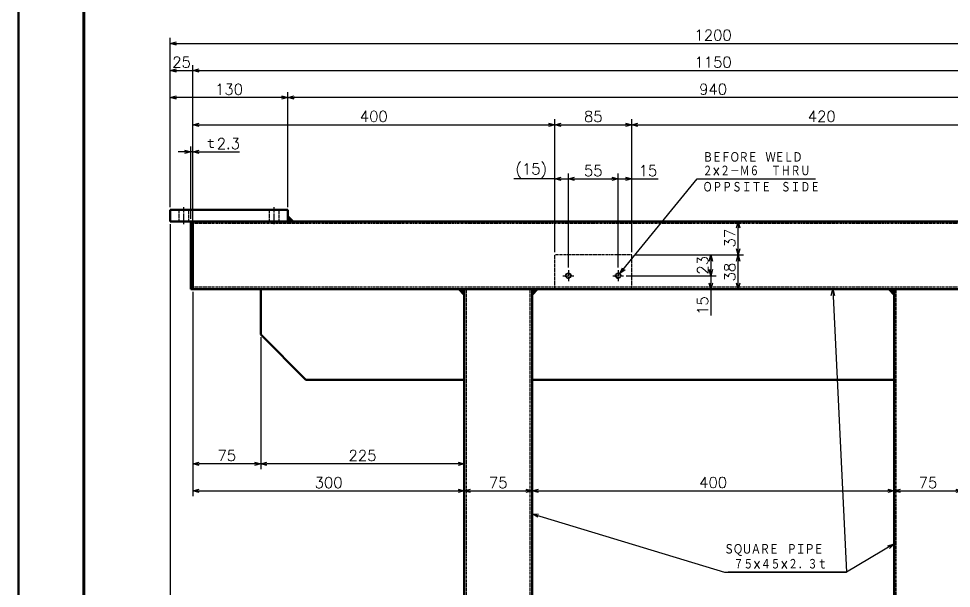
# Model space of a CAD drawing. Header units: millimetres. Extents: x -480 to 2043, y -555 to 1227.
# Drawn here: x -480 to 551, y 192 to 822 of the extents above; entities that cross this region are included whole.
import ezdxf

# ---------------------------------------------------------------- set-up
doc = ezdxf.new("R2010")
doc.units = ezdxf.units.MM
doc.header["$LTSCALE"] = 0.08399
for name, pattern in [('CENTER', [50.8, 31.75, -6.35, 6.35, -6.35]), ('DASHED', [19.05, 12.7, -6.35]), ('HIDDEN', [9.525, 6.35, -3.175])]:
    doc.linetypes.add(name, pattern=pattern)
doc.layers.add('SX_DraftLine', color=7, linetype='Continuous', plot=False)
doc.layers.add('作業', color=7, linetype='Continuous')
doc.styles.get("Standard").update_dxf_attribs({"font": 'txt', "bigfont": 'extfont2'})
doc.dimstyles.get("Standard").update_dxf_attribs({"dimtxt": 2.5, "dimasz": 2.5, "dimexe": 1.25, "dimexo": 0.625, "dimtad": 1, "dimzin": 0, "dimdsep": 46, "dimtxsty": 'Standard', "dimcen": 2.5, "dimadec": 0, "dimazin": 0, "dimtfac": 0.75, "dimtmove": 0, "dimatfit": 3, "dimfxl": 1, "dimarcsym": 0})

# ---------------------------------------------------------------- blocks, each defined once
blk = doc.blocks.new('_OPEN30')
at = {"color": 0, "linetype": 'ByBlock', "lineweight": -2}
for p, q in [((-1, 0.267949), (0, 0)), ((0, 0), (-1, -0.267949)), ((0, 0), (-1, 0))]:
    blk.add_line(p, q, dxfattribs=at)
blk = doc.blocks.new('*D162')
at = {"layer": 'Defpoints', "color": 0, "transparency": 16777216}
for p in [(-287.5, 523), (12.5, 523), (12.5, 300)]:
    blk.add_point(p, dxfattribs=at)
at = {"layer": '作業', "color": 0, "linetype": 'Continuous', "lineweight": 25, "transparency": 16777216}
for p, q in [((-287.5, 520), (-287.5, 294)), ((-280.6, 300), (5.6, 300))]:
    blk.add_line(p, q, dxfattribs=at)
at = {"layer": '作業', "color": 0, "lineweight": 25, "transparency": 16777216, "xscale": 6.899999999999998, "yscale": 6.899999999999998, "zscale": 6.899999999999998, "rotation": 180}
blk.add_blockref('_OPEN30', (-287.5, 300), dxfattribs=at)
at = {"layer": '作業', "color": 0, "lineweight": 25, "transparency": 16777216, "xscale": 6.899999999999998, "yscale": 6.899999999999998, "zscale": 6.899999999999998}
blk.add_blockref('_OPEN30', (12.5, 300), dxfattribs=at)
at = {"layer": '作業', "color": 0, "lineweight": 50, "transparency": 16777216, "insert": (-137.5, 309.126), "char_height": 12, "attachment_point": 5}
blk.add_mtext('300', dxfattribs=at)
blk = doc.blocks.new('*D163')
at = {"layer": 'Defpoints', "color": 0, "transparency": 16777216}
for p in [(12.5, 523), (87.5, 523), (87.5, 300)]:
    blk.add_point(p, dxfattribs=at)
at = {"layer": '作業', "color": 0, "linetype": 'Continuous', "lineweight": 25, "transparency": 16777216}
blk.add_line((19.4, 300), (80.6, 300), dxfattribs=at)
at = {"layer": '作業', "color": 0, "lineweight": 25, "transparency": 16777216, "xscale": 6.899999999999998, "yscale": 6.899999999999998, "zscale": 6.899999999999998, "rotation": 180}
blk.add_blockref('_OPEN30', (12.5, 300), dxfattribs=at)
at = {"layer": '作業', "color": 0, "lineweight": 25, "transparency": 16777216, "xscale": 6.899999999999998, "yscale": 6.899999999999998, "zscale": 6.899999999999998}
blk.add_blockref('_OPEN30', (87.5, 300), dxfattribs=at)
at = {"layer": '作業', "color": 0, "lineweight": 50, "transparency": 16777216, "insert": (50, 309.126), "char_height": 12, "attachment_point": 5}
blk.add_mtext('75', dxfattribs=at)
blk = doc.blocks.new('*D164')
at = {"layer": 'Defpoints', "color": 0, "transparency": 16777216}
for p in [(87.5, 523), (487.5, 523), (487.5, 300)]:
    blk.add_point(p, dxfattribs=at)
at = {"layer": '作業', "color": 0, "linetype": 'Continuous', "lineweight": 25, "transparency": 16777216}
blk.add_line((94.4, 300), (480.6, 300), dxfattribs=at)
at = {"layer": '作業', "color": 0, "lineweight": 25, "transparency": 16777216, "xscale": 6.899999999999998, "yscale": 6.899999999999998, "zscale": 6.899999999999998, "rotation": 180}
blk.add_blockref('_OPEN30', (87.5, 300), dxfattribs=at)
at = {"layer": '作業', "color": 0, "lineweight": 25, "transparency": 16777216, "xscale": 6.899999999999998, "yscale": 6.899999999999998, "zscale": 6.899999999999998}
blk.add_blockref('_OPEN30', (487.5, 300), dxfattribs=at)
at = {"layer": '作業', "color": 0, "lineweight": 50, "transparency": 16777216, "insert": (287.5, 309.258), "char_height": 12, "attachment_point": 5}
blk.add_mtext('400', dxfattribs=at)
blk = doc.blocks.new('*D165')
at = {"layer": 'Defpoints', "color": 0, "transparency": 16777216}
for p in [(487.5, 523), (562.5, 523), (562.5, 300)]:
    blk.add_point(p, dxfattribs=at)
at = {"layer": '作業', "color": 0, "linetype": 'Continuous', "lineweight": 25, "transparency": 16777216}
blk.add_line((494.4, 300), (555.6, 300), dxfattribs=at)
at = {"layer": '作業', "color": 0, "lineweight": 25, "transparency": 16777216, "xscale": 6.899999999999998, "yscale": 6.899999999999998, "zscale": 6.899999999999998, "rotation": 180}
blk.add_blockref('_OPEN30', (487.5, 300), dxfattribs=at)
at = {"layer": '作業', "color": 0, "lineweight": 25, "transparency": 16777216, "xscale": 6.899999999999998, "yscale": 6.899999999999998, "zscale": 6.899999999999998}
blk.add_blockref('_OPEN30', (562.5, 300), dxfattribs=at)
at = {"layer": '作業', "color": 0, "lineweight": 50, "transparency": 16777216, "insert": (525, 309.126), "char_height": 12, "attachment_point": 5}
blk.add_mtext('75', dxfattribs=at)
blk = doc.blocks.new('*D167')
at = {"layer": 'Defpoints', "color": 0, "transparency": 16777216}
for p in [(-287.5, 523), (-212.5, 473), (-287.5, 330)]:
    blk.add_point(p, dxfattribs=at)
at = {"layer": '作業', "color": 0, "linetype": 'Continuous', "lineweight": 25, "transparency": 16777216}
for p, q in [((-287.5, 520), (-287.5, 324)), ((-219.4, 330), (-280.6, 330))]:
    blk.add_line(p, q, dxfattribs=at)
at = {"layer": '作業', "color": 0, "lineweight": 25, "transparency": 16777216, "xscale": 6.899999999999998, "yscale": 6.899999999999998, "zscale": 6.899999999999998, "rotation": 180}
blk.add_blockref('_OPEN30', (-287.5, 330), dxfattribs=at)
at = {"layer": '作業', "color": 0, "lineweight": 25, "transparency": 16777216, "xscale": 6.899999999999998, "yscale": 6.899999999999998, "zscale": 6.899999999999998}
blk.add_blockref('_OPEN30', (-212.5, 330), dxfattribs=at)
at = {"layer": '作業', "color": 0, "lineweight": 50, "transparency": 16777216, "insert": (-250, 339.126), "char_height": 12, "attachment_point": 5}
blk.add_mtext('75', dxfattribs=at)
blk = doc.blocks.new('*D168')
at = {"layer": 'Defpoints', "color": 0, "transparency": 16777216}
for p in [(12.5, 523), (-212.5, 473), (-212.5, 330)]:
    blk.add_point(p, dxfattribs=at)
at = {"layer": '作業', "color": 0, "linetype": 'Continuous', "lineweight": 25, "transparency": 16777216}
for p, q in [((-212.5, 470), (-212.5, 324)), ((5.6, 330), (-205.6, 330))]:
    blk.add_line(p, q, dxfattribs=at)
at = {"layer": '作業', "color": 0, "lineweight": 25, "transparency": 16777216, "xscale": 6.899999999999998, "yscale": 6.899999999999998, "zscale": 6.899999999999998, "rotation": 180}
blk.add_blockref('_OPEN30', (-212.5, 330), dxfattribs=at)
at = {"layer": '作業', "color": 0, "lineweight": 25, "transparency": 16777216, "xscale": 6.899999999999998, "yscale": 6.899999999999998, "zscale": 6.899999999999998}
blk.add_blockref('_OPEN30', (12.5, 330), dxfattribs=at)
at = {"layer": '作業', "color": 0, "lineweight": 50, "transparency": 16777216, "insert": (-100, 339.126), "char_height": 12, "attachment_point": 5}
blk.add_mtext('225', dxfattribs=at)
blk = doc.blocks.new('*D171')
at = {"layer": 'Defpoints', "color": 0, "transparency": 16777216}
for p in [(315, 598), (757.5, 598), (197.5, 561)]:
    blk.add_point(p, dxfattribs=at)
at = {"layer": '作業', "color": 0, "linetype": 'Continuous', "lineweight": 25, "transparency": 16777216}
blk.add_line((315, 567.9), (315, 591.1), dxfattribs=at)
at = {"layer": '作業', "color": 0, "lineweight": 25, "transparency": 16777216, "xscale": 6.899999999999998, "yscale": 6.899999999999998, "zscale": 6.899999999999998}
for p, rotation in [((315, 598), 90), ((315, 561), 270)]:
    blk.add_blockref('_OPEN30', p, dxfattribs=dict(at, rotation=rotation))
at = {"layer": '作業', "color": 0, "lineweight": 50, "transparency": 16777216, "insert": (305.9, 579.5), "char_height": 12, "attachment_point": 5, "rotation": 90}
blk.add_mtext('37', dxfattribs=at)
blk = doc.blocks.new('*D172')
at = {"layer": 'Defpoints', "color": 0, "transparency": 16777216}
for p in [(197.5, 561), (315, 561), (487.5, 523)]:
    blk.add_point(p, dxfattribs=at)
at = {"layer": '作業', "color": 0, "linetype": 'Continuous', "lineweight": 25, "transparency": 16777216}
for p, q in [((200.5, 561), (321, 561)), ((315, 529.9), (315, 554.1))]:
    blk.add_line(p, q, dxfattribs=at)
at = {"layer": '作業', "color": 0, "lineweight": 25, "transparency": 16777216, "xscale": 6.899999999999998, "yscale": 6.899999999999998, "zscale": 6.899999999999998}
for p, rotation in [((315, 561), 90), ((315, 523), 270)]:
    blk.add_blockref('_OPEN30', p, dxfattribs=dict(at, rotation=rotation))
at = {"layer": '作業', "color": 0, "lineweight": 50, "transparency": 16777216, "insert": (305.9, 542), "char_height": 12, "attachment_point": 5, "rotation": 90}
blk.add_mtext('38', dxfattribs=at)
blk = doc.blocks.new('*D174')
at = {"layer": 'Defpoints', "color": 0, "transparency": 16777216}
for p in [(188.5, 538), (87.5, 523), (285, 523)]:
    blk.add_point(p, dxfattribs=at)
at = {"layer": '作業', "color": 0, "linetype": 'Continuous', "lineweight": 25, "transparency": 16777216}
for p, q in [((285, 538), (285, 529.9)), ((285, 523), (285, 493.876))]:
    blk.add_line(p, q, dxfattribs=at)
at = {"layer": '作業', "color": 0, "lineweight": 25, "transparency": 16777216, "xscale": 6.899999999999998, "yscale": 6.899999999999998, "zscale": 6.899999999999998, "rotation": 270}
blk.add_blockref('_OPEN30', (285, 523), dxfattribs=at)
at = {"layer": '作業', "color": 0, "lineweight": 50, "transparency": 16777216, "insert": (275.874, 504.988), "char_height": 12, "attachment_point": 5, "rotation": 90}
blk.add_mtext('15', dxfattribs=at)
blk = doc.blocks.new('_NONE')
blk = doc.blocks.new('*D175')
at = {"layer": 'Defpoints', "color": 0, "transparency": 16777216}
for p in [(197.5, 561), (188.5, 538), (285, 538)]:
    blk.add_point(p, dxfattribs=at)
at = {"layer": '作業', "color": 0, "linetype": 'Continuous', "lineweight": 25, "transparency": 16777216}
for p, q in [((200.5, 561), (291, 561)), ((285, 554.1), (285, 544.9)), ((191.5, 538), (291, 538))]:
    blk.add_line(p, q, dxfattribs=at)
at = {"layer": '作業', "color": 0, "lineweight": 25, "transparency": 16777216, "xscale": 6.899999999999998, "yscale": 6.899999999999998, "zscale": 6.899999999999998}
for p, rotation in [((285, 561), 90), ((285, 538), 270)]:
    blk.add_blockref('_OPEN30', p, dxfattribs=dict(at, rotation=rotation))
at = {"layer": '作業', "color": 0, "lineweight": 50, "transparency": 16777216, "insert": (275.9, 549.5), "char_height": 12, "attachment_point": 5, "rotation": 90}
blk.add_mtext('23', dxfattribs=at)
blk = doc.blocks.new('*D187')
at = {"layer": 'Defpoints', "color": 0, "transparency": 16777216}
for p in [(197.5, 645), (197.5, 561), (182.5, 544)]:
    blk.add_point(p, dxfattribs=at)
at = {"layer": '作業', "color": 0, "linetype": 'Continuous', "lineweight": 25, "transparency": 16777216}
for p, q in [((197.5, 564), (197.5, 651)), ((182.5, 645), (190.6, 645)), ((197.5, 645), (226.624, 645))]:
    blk.add_line(p, q, dxfattribs=at)
at = {"layer": '作業', "color": 0, "lineweight": 25, "transparency": 16777216, "xscale": 6.899999999999998, "yscale": 6.899999999999998, "zscale": 6.899999999999998}
blk.add_blockref('_OPEN30', (197.5, 645), dxfattribs=at)
at = {"layer": '作業', "color": 0, "lineweight": 50, "transparency": 16777216, "insert": (215.512, 654.126), "char_height": 12, "attachment_point": 5}
blk.add_mtext('15', dxfattribs=at)
blk = doc.blocks.new('*D188')
at = {"layer": 'Defpoints', "color": 0, "transparency": 16777216}
for p in [(197.5, 705), (112.5, 561), (197.5, 561)]:
    blk.add_point(p, dxfattribs=at)
at = {"layer": '作業', "color": 0, "linetype": 'Continuous', "lineweight": 25, "transparency": 16777216}
for p, q in [((119.4, 705), (190.6, 705)), ((197.5, 564), (197.5, 711))]:
    blk.add_line(p, q, dxfattribs=at)
at = {"layer": '作業', "color": 0, "lineweight": 25, "transparency": 16777216, "xscale": 6.899999999999998, "yscale": 6.899999999999998, "zscale": 6.899999999999998, "rotation": 180}
blk.add_blockref('_OPEN30', (112.5, 705), dxfattribs=at)
at = {"layer": '作業', "color": 0, "lineweight": 25, "transparency": 16777216, "xscale": 6.899999999999998, "yscale": 6.899999999999998, "zscale": 6.899999999999998}
blk.add_blockref('_OPEN30', (197.5, 705), dxfattribs=at)
at = {"layer": '作業', "color": 0, "lineweight": 50, "transparency": 16777216, "insert": (155, 714.126), "char_height": 12, "attachment_point": 5}
blk.add_mtext('85', dxfattribs=at)
blk = doc.blocks.new('*D189')
at = {"layer": 'Defpoints', "color": 0, "transparency": 16777216}
for p in [(617.5, 705), (197.5, 561), (617.5, 561)]:
    blk.add_point(p, dxfattribs=at)
at = {"layer": '作業', "color": 0, "linetype": 'Continuous', "lineweight": 25, "transparency": 16777216}
for p, q in [((204.4, 705), (610.6, 705)), ((617.5, 564), (617.5, 711))]:
    blk.add_line(p, q, dxfattribs=at)
at = {"layer": '作業', "color": 0, "lineweight": 25, "transparency": 16777216, "xscale": 6.899999999999998, "yscale": 6.899999999999998, "zscale": 6.899999999999998, "rotation": 180}
blk.add_blockref('_OPEN30', (197.5, 705), dxfattribs=at)
at = {"layer": '作業', "color": 0, "lineweight": 25, "transparency": 16777216, "xscale": 6.899999999999998, "yscale": 6.899999999999998, "zscale": 6.899999999999998}
blk.add_blockref('_OPEN30', (617.5, 705), dxfattribs=at)
at = {"layer": '作業', "color": 0, "lineweight": 50, "transparency": 16777216, "insert": (407.5, 714.258), "char_height": 12, "attachment_point": 5}
blk.add_mtext('420', dxfattribs=at)
blk = doc.blocks.new('*D190')
at = {"layer": 'Defpoints', "color": 0, "transparency": 16777216}
for p in [(182.5, 645), (127.5, 544), (182.5, 544)]:
    blk.add_point(p, dxfattribs=at)
at = {"layer": '作業', "color": 0, "linetype": 'Continuous', "lineweight": 25, "transparency": 16777216}
for p, q in [((182.5, 547), (182.5, 651)), ((134.4, 645), (175.6, 645))]:
    blk.add_line(p, q, dxfattribs=at)
at = {"layer": '作業', "color": 0, "lineweight": 25, "transparency": 16777216, "xscale": 6.899999999999998, "yscale": 6.899999999999998, "zscale": 6.899999999999998, "rotation": 180}
blk.add_blockref('_OPEN30', (127.5, 645), dxfattribs=at)
at = {"layer": '作業', "color": 0, "lineweight": 25, "transparency": 16777216, "xscale": 6.899999999999998, "yscale": 6.899999999999998, "zscale": 6.899999999999998}
blk.add_blockref('_OPEN30', (182.5, 645), dxfattribs=at)
at = {"layer": '作業', "color": 0, "lineweight": 50, "transparency": 16777216, "insert": (155, 654.126), "char_height": 12, "attachment_point": 5}
blk.add_mtext('55', dxfattribs=at)
blk = doc.blocks.new('*D191')
at = {"layer": 'Defpoints', "color": 0, "transparency": 16777216}
for p in [(127.5, 645), (112.5, 561), (127.5, 544)]:
    blk.add_point(p, dxfattribs=at)
at = {"layer": '作業', "color": 0, "linetype": 'Continuous', "lineweight": 25, "transparency": 16777216}
for p, q in [((112.5, 564), (112.5, 651)), ((127.5, 547), (127.5, 651)), ((112.5, 645), (67.332, 645)), ((119.4, 645), (127.5, 645))]:
    blk.add_line(p, q, dxfattribs=at)
at = {"layer": '作業', "color": 0, "lineweight": 25, "transparency": 16777216, "xscale": 6.899999999999998, "yscale": 6.899999999999998, "zscale": 6.899999999999998, "rotation": 180}
blk.add_blockref('_OPEN30', (112.5, 645), dxfattribs=at)
at = {"layer": '作業', "color": 0, "lineweight": 50, "transparency": 16777216, "insert": (86.466, 654.126), "char_height": 12, "attachment_point": 5}
blk.add_mtext('(15)', dxfattribs=at)
blk = doc.blocks.new('*D192')
at = {"layer": 'Defpoints', "color": 0, "transparency": 16777216}
for p in [(112.5, 705), (-287.5, 593.4), (112.5, 561)]:
    blk.add_point(p, dxfattribs=at)
at = {"layer": '作業', "color": 0, "linetype": 'Continuous', "lineweight": 25, "transparency": 16777216}
for p, q in [((-287.5, 596.4), (-287.5, 711)), ((-280.6, 705), (105.6, 705)), ((112.5, 564), (112.5, 711))]:
    blk.add_line(p, q, dxfattribs=at)
at = {"layer": '作業', "color": 0, "lineweight": 25, "transparency": 16777216, "xscale": 6.899999999999998, "yscale": 6.899999999999998, "zscale": 6.899999999999998, "rotation": 180}
blk.add_blockref('_OPEN30', (-287.5, 705), dxfattribs=at)
at = {"layer": '作業', "color": 0, "lineweight": 25, "transparency": 16777216, "xscale": 6.899999999999998, "yscale": 6.899999999999998, "zscale": 6.899999999999998}
blk.add_blockref('_OPEN30', (112.5, 705), dxfattribs=at)
at = {"layer": '作業', "color": 0, "lineweight": 50, "transparency": 16777216, "insert": (-87.5, 714.258), "char_height": 12, "attachment_point": 5}
blk.add_mtext('400', dxfattribs=at)
blk = doc.blocks.new('*D199')
at = {"layer": 'Defpoints', "color": 0, "transparency": 16777216}
for p in [(-289.8, 675), (-289.8, 598), (-287.5, 598)]:
    blk.add_point(p, dxfattribs=at)
at = {"layer": '作業', "color": 0, "linetype": 'Continuous', "lineweight": 25, "transparency": 16777216}
for p, q in [((-289.8, 601), (-289.8, 681)), ((-287.5, 601), (-287.5, 681)), ((-296.7, 675), (-303.6, 675)), ((-287.5, 675), (-289.8, 675)), ((-287.5, 675), (-235.924, 675)), ((-280.6, 675), (-273.7, 675))]:
    blk.add_line(p, q, dxfattribs=at)
at = {"layer": '作業', "color": 0, "lineweight": 25, "transparency": 16777216, "xscale": 6.899999999999998, "yscale": 6.899999999999998, "zscale": 6.899999999999998}
blk.add_blockref('_OPEN30', (-289.8, 675), dxfattribs=at)
at = {"layer": '作業', "color": 0, "lineweight": 25, "transparency": 16777216, "xscale": 6.899999999999998, "yscale": 6.899999999999998, "zscale": 6.899999999999998, "rotation": 180}
blk.add_blockref('_OPEN30', (-287.5, 675), dxfattribs=at)
at = {"layer": '作業', "color": 0, "lineweight": 50, "transparency": 16777216, "insert": (-254.812, 684.126), "char_height": 12, "attachment_point": 5}
blk.add_mtext('ｔ2.3', dxfattribs=at)
blk = doc.blocks.new('*D200')
at = {"layer": 'Defpoints', "color": 0, "transparency": 16777216}
for p in [(887.5, 795), (-312.5, 611), (887.5, 611)]:
    blk.add_point(p, dxfattribs=at)
at = {"layer": '作業', "color": 0, "linetype": 'Continuous', "lineweight": 25, "transparency": 16777216}
for p, q in [((-312.5, 614), (-312.5, 801)), ((-305.6, 795), (880.6, 795)), ((887.5, 614), (887.5, 801))]:
    blk.add_line(p, q, dxfattribs=at)
at = {"layer": '作業', "color": 0, "lineweight": 25, "transparency": 16777216, "xscale": 6.899999999999998, "yscale": 6.899999999999998, "zscale": 6.899999999999998, "rotation": 180}
blk.add_blockref('_OPEN30', (-312.5, 795), dxfattribs=at)
at = {"layer": '作業', "color": 0, "lineweight": 25, "transparency": 16777216, "xscale": 6.899999999999998, "yscale": 6.899999999999998, "zscale": 6.899999999999998}
blk.add_blockref('_OPEN30', (887.5, 795), dxfattribs=at)
at = {"layer": '作業', "color": 0, "lineweight": 50, "transparency": 16777216, "insert": (287.5, 804.126), "char_height": 12, "attachment_point": 5}
blk.add_mtext('1200', dxfattribs=at)
blk = doc.blocks.new('*D203')
at = {"layer": 'Defpoints', "color": 0, "transparency": 16777216}
for p in [(-312.5, 735), (-312.5, 611), (-182.5, 611)]:
    blk.add_point(p, dxfattribs=at)
at = {"layer": '作業', "color": 0, "linetype": 'Continuous', "lineweight": 25, "transparency": 16777216}
for p, q in [((-312.5, 614), (-312.5, 741)), ((-189.4, 735), (-305.6, 735))]:
    blk.add_line(p, q, dxfattribs=at)
at = {"layer": '作業', "color": 0, "lineweight": 25, "transparency": 16777216, "xscale": 6.899999999999998, "yscale": 6.899999999999998, "zscale": 6.899999999999998, "rotation": 180}
blk.add_blockref('_OPEN30', (-312.5, 735), dxfattribs=at)
at = {"layer": '作業', "color": 0, "lineweight": 25, "transparency": 16777216, "xscale": 6.899999999999998, "yscale": 6.899999999999998, "zscale": 6.899999999999998}
blk.add_blockref('_OPEN30', (-182.5, 735), dxfattribs=at)
at = {"layer": '作業', "color": 0, "lineweight": 50, "transparency": 16777216, "insert": (-247.5, 744.126), "char_height": 12, "attachment_point": 5}
blk.add_mtext('130', dxfattribs=at)
blk = doc.blocks.new('*D204')
at = {"layer": 'Defpoints', "color": 0, "transparency": 16777216}
for p in [(-287.5, 765), (-312.5, 611), (-287.5, 598)]:
    blk.add_point(p, dxfattribs=at)
at = {"layer": '作業', "color": 0, "linetype": 'Continuous', "lineweight": 25, "transparency": 16777216}
for p, q in [((-305.6, 765), (-287.5, 765)), ((-287.5, 601), (-287.5, 771))]:
    blk.add_line(p, q, dxfattribs=at)
at = {"layer": '作業', "color": 0, "lineweight": 25, "transparency": 16777216, "xscale": 6.899999999999998, "yscale": 6.899999999999998, "zscale": 6.899999999999998, "rotation": 180}
blk.add_blockref('_OPEN30', (-312.5, 765), dxfattribs=at)
at = {"layer": '作業', "color": 0, "lineweight": 50, "transparency": 16777216, "insert": (-300, 774.126), "char_height": 12, "attachment_point": 5}
blk.add_mtext('25', dxfattribs=at)
blk = doc.blocks.new('*D205')
at = {"layer": 'Defpoints', "color": 0, "transparency": 16777216}
for p in [(-182.5, 735), (-182.5, 611), (757.5, 611)]:
    blk.add_point(p, dxfattribs=at)
at = {"layer": '作業', "color": 0, "linetype": 'Continuous', "lineweight": 25, "transparency": 16777216}
for p, q in [((-182.5, 614), (-182.5, 741)), ((750.6, 735), (-175.6, 735))]:
    blk.add_line(p, q, dxfattribs=at)
at = {"layer": '作業', "color": 0, "lineweight": 25, "transparency": 16777216, "xscale": 6.899999999999998, "yscale": 6.899999999999998, "zscale": 6.899999999999998, "rotation": 180}
blk.add_blockref('_OPEN30', (-182.5, 735), dxfattribs=at)
at = {"layer": '作業', "color": 0, "lineweight": 25, "transparency": 16777216, "xscale": 6.899999999999998, "yscale": 6.899999999999998, "zscale": 6.899999999999998}
blk.add_blockref('_OPEN30', (757.5, 735), dxfattribs=at)
at = {"layer": '作業', "color": 0, "lineweight": 50, "transparency": 16777216, "insert": (287.5, 744.258), "char_height": 12, "attachment_point": 5}
blk.add_mtext('940', dxfattribs=at)
blk = doc.blocks.new('*D206')
at = {"layer": 'Defpoints', "color": 0, "transparency": 16777216}
for p in [(862.5, 765), (-287.5, 598), (862.5, 598)]:
    blk.add_point(p, dxfattribs=at)
at = {"layer": '作業', "color": 0, "linetype": 'Continuous', "lineweight": 25, "transparency": 16777216}
for p, q in [((-280.6, 765), (855.6, 765)), ((862.5, 601), (862.5, 771))]:
    blk.add_line(p, q, dxfattribs=at)
at = {"layer": '作業', "color": 0, "lineweight": 25, "transparency": 16777216, "xscale": 6.899999999999998, "yscale": 6.899999999999998, "zscale": 6.899999999999998, "rotation": 180}
blk.add_blockref('_OPEN30', (-287.5, 765), dxfattribs=at)
at = {"layer": '作業', "color": 0, "lineweight": 25, "transparency": 16777216, "xscale": 6.899999999999998, "yscale": 6.899999999999998, "zscale": 6.899999999999998}
blk.add_blockref('_OPEN30', (862.5, 765), dxfattribs=at)
at = {"layer": '作業', "color": 0, "lineweight": 50, "transparency": 16777216, "insert": (287.5, 774.126), "char_height": 12, "attachment_point": 5}
blk.add_mtext('1150', dxfattribs=at)
blk = doc.blocks.new('*D207')
at = {"layer": 'Defpoints', "color": 0, "transparency": 16777216}
for p in [(-312.5, 598), (0, 0), (-312.5, -90)]:
    blk.add_point(p, dxfattribs=at)
at = {"layer": '作業', "color": 0, "linetype": 'Continuous', "lineweight": 25, "transparency": 16777216}
for p, q in [((-312.5, 595), (-312.5, -96)), ((0, -3), (0, -96)), ((-6.9, -90), (-305.6, -90))]:
    blk.add_line(p, q, dxfattribs=at)
at = {"layer": '作業', "color": 0, "lineweight": 25, "transparency": 16777216, "xscale": 6.899999999999998, "yscale": 6.899999999999998, "zscale": 6.899999999999998, "rotation": 180}
blk.add_blockref('_OPEN30', (-312.5, -90), dxfattribs=at)
at = {"layer": '作業', "color": 0, "lineweight": 25, "transparency": 16777216, "xscale": 6.899999999999998, "yscale": 6.899999999999998, "zscale": 6.899999999999998}
blk.add_blockref('_OPEN30', (0, -90), dxfattribs=at)
at = {"layer": '作業', "color": 0, "lineweight": 50, "transparency": 16777216, "insert": (-156.25, -80.874), "char_height": 12, "attachment_point": 5}
blk.add_mtext('312.5', dxfattribs=at)
blk = doc.blocks.new('DIM_0001')
at = {"layer": '作業', "color": 7, "linetype": 'Continuous', "lineweight": 25}
for points in [[(330.6, 306), (332.2, 313), (334.3, 306.2)], [(332.2, 313), (347.5, 0)], [(6.1, 60.8), (0, 64.6), (7.1, 64.4)], [(0, 64.6), (212.5, 0), (347.5, 0)], [(400, 31.4), (347.5, 0), (216.7, 0)], [(393.1, 29.4), (400, 31.4), (395, 26.2)]]:
    blk.add_lwpolyline(points, dxfattribs=at)
at = {"layer": '作業', "color": 7, "linetype": 'Continuous', "lineweight": 50, "width": 0.75}
blk.add_text('７５×４５×２．３ｔ\u3000', height=12, dxfattribs=at).set_placement((222.7, 3))
blk = doc.blocks.new('DIM_0003')
at = {"layer": '作業', "color": 7, "linetype": 'Continuous', "lineweight": 25}
for points in [[(0, 0), (85.6, 104.7), (216.4, 104.7)], [(5.8, 4.2), (0, 0), (2.9, 6.5)]]:
    blk.add_lwpolyline(points, dxfattribs=at)
at = {"layer": '作業', "color": 7, "linetype": 'Continuous', "lineweight": 50, "width": 0.75}
for s, p in [('２×２－Ｍ６', (91.6, 107.7)), ('\u3000ＴＨＲＵ', (156.4, 107.7)), ('ＯＰＰＳＩＴＥ\u3000ＳＩＤＥ', (91.6, 89.7))]:
    blk.add_text(s, height=12, dxfattribs=at).set_placement(p)
blk = doc.blocks.new('ASM_0003')
at = {"layer": '作業', "color": 7, "linetype": 'Continuous', "lineweight": 50}
for p, q in [((0, 6), (6, 6)), ((6, 0), (0, 6)), ((0, 6), (0, 6)), ((6, 0), (0, 6)), ((0.6, 6), (0.3, 5.7)), ((1.1, 6), (0.5, 5.5)), ((1.6, 6), (0.8, 5.2)), ((2.2, 6), (1.1, 4.9)), ((2.7, 6), (1.3, 4.7)), ((3.2, 6), (1.6, 4.4)), ((3.7, 6), (1.9, 4.1)), ((4.3, 6), (2.1, 3.9)), ((4.8, 6), (2.4, 3.6)), ((5.3, 6), (2.7, 3.3)), ((5.9, 6), (2.9, 3.1)), ((6, 5.6), (3.2, 2.8)), ((6, 5.1), (3.5, 2.5)), ((6, 4.5), (3.7, 2.3)), ((6, 4), (4, 2)), ((6, 3.5), (4.3, 1.7)), ((6, 3), (4.5, 1.5)), ((6, 2.4), (4.8, 1.2)), ((6, 1.9), (5.1, 0.9)), ((6, 1.4), (5.3, 0.7)), ((6, 0.8), (5.6, 0.4)), ((6, 0.3), (5.8, 0.2)), ((6, 6), (6, 0))]:
    blk.add_line(p, q, dxfattribs=at)
blk = doc.blocks.new('JZB_0007')
at = {"layer": '作業', "color": 7, "linetype": 'Continuous', "lineweight": 50}
blk.add_blockref('ASM_0003', (0, 0), dxfattribs=at)
blk = doc.blocks.new('ASM_0006')
at = {"layer": '作業', "color": 7, "linetype": 'Continuous', "lineweight": 50}
for p, q in [((0, 0), (0, 6)), ((0, 6), (6, 0)), ((0, 6), (6, 0)), ((0, 5.7), (0.2, 5.8)), ((0, 5.2), (0.4, 5.6)), ((0, 4.6), (0.7, 5.3)), ((0, 4.1), (0.9, 5.1)), ((0, 3.6), (1.2, 4.8)), ((0, 3), (1.5, 4.5)), ((0, 2.5), (1.7, 4.3)), ((0, 2), (2, 4)), ((0, 1.5), (2.3, 3.7)), ((0, 0.9), (2.5, 3.5)), ((0, 0.4), (2.8, 3.2)), ((6, 0), (0, 0)), ((0.1, 0), (3.1, 2.9)), ((0.7, 0), (3.3, 2.7)), ((1.2, 0), (3.6, 2.4)), ((1.7, 0), (3.9, 2.1)), ((2.3, 0), (4.1, 1.9)), ((2.8, 0), (4.4, 1.6)), ((3.3, 0), (4.7, 1.3)), ((3.8, 0), (4.9, 1.1)), ((4.4, 0), (5.2, 0.8)), ((4.9, 0), (5.5, 0.5)), ((5.4, 0), (5.7, 0.3)), ((6, 0), (6, 0))]:
    blk.add_line(p, q, dxfattribs=at)
blk = doc.blocks.new('JZB_0010')
at = {"layer": '作業', "color": 7, "linetype": 'Continuous', "lineweight": 50}
blk.add_blockref('ASM_0006', (0, 0), dxfattribs=at)
blk = doc.blocks.new('ASM_0007')
at = {"layer": '作業', "color": 7, "linetype": 'Continuous', "lineweight": 50}
for p, q in [((0, 6), (6, 6)), ((6, 0), (0, 6)), ((0, 6), (0, 6)), ((6, 0), (0, 6)), ((0.6, 6), (0.3, 5.7)), ((1.1, 6), (0.5, 5.5)), ((1.6, 6), (0.8, 5.2)), ((2.2, 6), (1.1, 4.9)), ((2.7, 6), (1.3, 4.7)), ((3.2, 6), (1.6, 4.4)), ((3.7, 6), (1.9, 4.1)), ((4.3, 6), (2.1, 3.9)), ((4.8, 6), (2.4, 3.6)), ((5.3, 6), (2.7, 3.3)), ((5.9, 6), (2.9, 3.1)), ((6, 5.6), (3.2, 2.8)), ((6, 5.1), (3.5, 2.5)), ((6, 4.5), (3.7, 2.3)), ((6, 4), (4, 2)), ((6, 3.5), (4.3, 1.7)), ((6, 3), (4.5, 1.5)), ((6, 2.4), (4.8, 1.2)), ((6, 1.9), (5.1, 0.9)), ((6, 1.4), (5.3, 0.7)), ((6, 0.8), (5.6, 0.4)), ((6, 0.3), (5.8, 0.2)), ((6, 6), (6, 0))]:
    blk.add_line(p, q, dxfattribs=at)
blk = doc.blocks.new('JZB_0011')
at = {"layer": '作業', "color": 7, "linetype": 'Continuous', "lineweight": 50}
blk.add_blockref('ASM_0007', (0, 0), dxfattribs=at)
blk = doc.blocks.new('ASM_0008')
at = {"layer": '作業', "color": 7, "linetype": 'Continuous', "lineweight": 50}
for p, q in [((0, 6), (6, 6)), ((0, 0), (0, 6)), ((6, 6), (0, 0)), ((6, 6), (0, 0)), ((0, 5.9), (2.9, 2.9)), ((0, 5.3), (2.7, 2.7)), ((0, 4.8), (2.4, 2.4)), ((0, 4.3), (2.1, 2.1)), ((0, 3.7), (1.9, 1.9)), ((0, 3.2), (1.6, 1.6)), ((0, 2.7), (1.3, 1.3)), ((0, 2.2), (1.1, 1.1)), ((0, 1.6), (0.8, 0.8)), ((0, 1.1), (0.5, 0.5)), ((0, 0.6), (0.3, 0.3)), ((0, 0), (0, 0)), ((0.4, 6), (3.2, 3.2)), ((0.9, 6), (3.5, 3.5)), ((1.5, 6), (3.7, 3.7)), ((2, 6), (4, 4)), ((2.5, 6), (4.3, 4.3)), ((3, 6), (4.5, 4.5)), ((3.6, 6), (4.8, 4.8)), ((4.1, 6), (5.1, 5.1)), ((4.6, 6), (5.3, 5.3)), ((5.2, 6), (5.6, 5.6)), ((5.7, 6), (5.8, 5.8))]:
    blk.add_line(p, q, dxfattribs=at)
blk = doc.blocks.new('JZB_0012')
at = {"layer": '作業', "color": 7, "linetype": 'Continuous', "lineweight": 50}
blk.add_blockref('ASM_0008', (0, 0), dxfattribs=at)
blk = doc.blocks.new('JZB_0023')
at = {"layer": '作業', "color": 8, "linetype": 'CENTER', "lineweight": 25}
for p, q in [((6, 12), (6, 0)), ((0, 6), (12, 6))]:
    blk.add_line(p, q, dxfattribs=at)
at = {"layer": '作業', "color": 91, "linetype": 'DASHED', "lineweight": 25}
for radius in [3, 2.5]:
    blk.add_circle((6, 6), radius, dxfattribs=at)
blk = doc.blocks.new('JZB_0024')
at = {"layer": '作業', "color": 8, "linetype": 'CENTER', "lineweight": 25}
for p, q in [((6, 12), (6, 0)), ((0, 6), (12, 6))]:
    blk.add_line(p, q, dxfattribs=at)
at = {"layer": '作業', "color": 91, "linetype": 'DASHED', "lineweight": 25}
for radius in [3, 2.5]:
    blk.add_circle((6, 6), radius, dxfattribs=at)
blk = doc.blocks.new('JZB_0029')
at = {"layer": '作業', "color": 91, "linetype": 'DASHED', "lineweight": 25}
for p, q in [((0, 16), (0, 3)), ((11, 3), (11, 16))]:
    blk.add_line(p, q, dxfattribs=at)
at = {"layer": '作業', "color": 8, "linetype": 'CENTER', "lineweight": 25}
blk.add_line((5.5, 0), (5.5, 19), dxfattribs=at)
blk = doc.blocks.new('JZB_0030')
at = {"layer": '作業', "color": 91, "linetype": 'DASHED', "lineweight": 25}
for p, q in [((0, 16), (0, 3)), ((11, 3), (11, 16))]:
    blk.add_line(p, q, dxfattribs=at)
at = {"layer": '作業', "color": 8, "linetype": 'CENTER', "lineweight": 25}
blk.add_line((5.5, 0), (5.5, 19), dxfattribs=at)
blk = doc.blocks.new('JZB_0033')
at = {"layer": '作業', "color": 91, "linetype": 'DASHED', "lineweight": 25}
for p, q in [((1150, 72.7), (0, 72.7)), ((485, 38), (400, 38)), ((400, 0), (400, 38)), ((485, 0), (485, 38)), ((1150, 2.3), (0, 2.3))]:
    blk.add_line(p, q, dxfattribs=at)
at = {"layer": '作業', "color": 91, "linetype": 'Continuous', "lineweight": 50}
for p, q in [((1045, 75), (105, 75)), ((0, 70.4), (0, 4.6)), ((300, 0), (0, 0)), ((775, 0), (375, 0))]:
    blk.add_line(p, q, dxfattribs=at)
blk = doc.blocks.new('JZB_0034')
at = {"layer": '作業', "color": 91, "linetype": 'Continuous', "lineweight": 50}
for p, q in [((75, 510), (0, 510)), ((0, 45), (0, 510)), ((75, 0), (75, 510))]:
    blk.add_line(p, q, dxfattribs=at)
at = {"layer": '作業', "color": 91, "linetype": 'DASHED', "lineweight": 25}
for p, q in [((2.3, 0), (2.3, 510)), ((72.7, 0), (72.7, 510))]:
    blk.add_line(p, q, dxfattribs=at)
blk = doc.blocks.new('JZB_0035')
at = {"layer": '作業', "color": 91, "linetype": 'Continuous', "lineweight": 50}
for p, q in [((75, 510), (0, 510)), ((0, 0), (0, 510)), ((75, 45), (75, 510))]:
    blk.add_line(p, q, dxfattribs=at)
at = {"layer": '作業', "color": 91, "linetype": 'DASHED', "lineweight": 25}
for p, q in [((2.3, 0), (2.3, 510)), ((72.7, 0), (72.7, 510))]:
    blk.add_line(p, q, dxfattribs=at)

msp = doc.modelspace()

# ---------------------------------------------------------------- linework, layer by layer
at = {"layer": 'SX_DraftLine', "color": 8, "linetype": 'HIDDEN', "lineweight": 50}
msp.add_line((-480, 1227), (-480, -555), dxfattribs=at)
at = {"layer": '作業', "color": 7, "linetype": 'Continuous', "lineweight": 100}
msp.add_line((-408, 1185), (-408, -507), dxfattribs=at)
at = {"layer": '作業', "color": 91, "linetype": 'Continuous', "lineweight": 50}
for p, q in [((-312.5, 611), (-312.5, 598)), ((-312.5, 611), (-182.5, 611)), ((-182.5, 598), (-182.5, 611)), ((-312.5, 598), (-182.5, 598)), ((-289.8, 523), (-289.8, 598)), ((-287.5, 523), (-287.5, 598)), ((-287.5, 596), (-289.8, 596)), ((-289.8, 525), (-287.5, 525)), ((-287.5, 523), (-289.8, 523)), ((-212.5, 473), (-212.5, 523)), ((-212.5, 473), (-162.5, 423)), ((-162.5, 423), (12.5, 423)), ((87.5, 423), (487.5, 423))]:
    msp.add_line(p, q, dxfattribs=at)

# ---------------------------------------------------------------- block references
at = {"layer": '作業', "color": 7, "linetype": 'Continuous', "lineweight": 25}
for name, p in [('DIM_0003', (184.3991, 540.3223)), ('DIM_0001', (87.5, 210))]:
    msp.add_blockref(name, p, dxfattribs=at)
at = {"layer": '作業'}
for name, p in [('JZB_0030', (-303, 595)), ('JZB_0029', (-203, 595)), ('JZB_0033', (-287.5, 523)), ('JZB_0010', (-182.5, 598)), ('JZB_0023', (121.5, 532)), ('JZB_0024', (176.5, 532)), ('JZB_0011', (6.5, 517)), ('JZB_0035', (12.5, 13)), ('JZB_0012', (87.5, 517)), ('JZB_0007', (481.5, 517)), ('JZB_0034', (487.5, 13))]:
    msp.add_blockref(name, p, dxfattribs=at)

# ---------------------------------------------------------------- texts
at = {"layer": '作業', "color": 7, "lineweight": 50, "char_height": 12, "width": 145.752077, "attachment_point": 7, "line_spacing_factor": 0.6}
for s, insert in [('\\A1;\\W0.866025;\\T0.866025;ＢＥＦＯＲＥ\u3000ＷＥＬＤ', (276, 663)), ('\\A1;\\W0.866025;\\T0.866025;ＳＱＵＡＲＥ\u3000ＰＩＰＥ', (299.4, 228))]:
    msp.add_mtext(s, dxfattribs=dict(at, insert=insert))

# ---------------------------------------------------------------- dimensions: what is measured, and where the dimension line sits
at = {"layer": '作業', "color": 7, "linetype": 'Continuous', "lineweight": 50}
for base, p1, p2, override, picture, middle in [((887.5, 795), (-312.5, 611), (887.5, 611), {"dimtxt": 12, "dimasz": 6.9, "dimexe": 6, "dimexo": 3, "dimgap": 3, "dimdec": 3, "dimzin": 8, "dimblk": 'OPEN30', "dimclrd": 0, "dimclre": 0, "dimclrt": 0, "dimtp": 0, "dimtm": 0, "dimlwd": 25, "dimlwe": 25}, '*D200', (287.5, 795)), ((-287.5, 765), (-312.5, 611), (-287.5, 598), {"dimtxt": 12, "dimasz": 6.9, "dimexe": 6, "dimexo": 3, "dimgap": 3, "dimdec": 3, "dimzin": 8, "dimblk1": 'OPEN30', "dimblk2": 'NONE', "dimsah": 1, "dimse1": 1, "dimclrd": 0, "dimclre": 0, "dimclrt": 0, "dimtp": 0, "dimtm": 0, "dimlwd": 25, "dimlwe": 25}, '*D204', (-300, 765)), ((862.5, 765), (-287.5, 598), (862.5, 598), {"dimtxt": 12, "dimasz": 6.9, "dimexe": 6, "dimexo": 3, "dimgap": 3, "dimdec": 3, "dimzin": 8, "dimblk": 'OPEN30', "dimse1": 1, "dimclrd": 0, "dimclre": 0, "dimclrt": 0, "dimtp": 0, "dimtm": 0, "dimlwd": 25, "dimlwe": 25}, '*D206', (287.5, 765)), ((112.5, 705), (-287.5, 593.4), (112.5, 561), {"dimtxt": 12, "dimasz": 6.9, "dimexe": 6, "dimexo": 3, "dimgap": 3, "dimdec": 3, "dimzin": 8, "dimblk": 'OPEN30', "dimclrd": 0, "dimclre": 0, "dimclrt": 0, "dimtp": 0, "dimtm": 0, "dimlwd": 25, "dimlwe": 25}, '*D192', (-87.5, 705)), ((197.5, 705), (112.5, 561), (197.5, 561), {"dimtxt": 12, "dimasz": 6.9, "dimexe": 6, "dimexo": 3, "dimgap": 3, "dimdec": 3, "dimzin": 8, "dimblk": 'OPEN30', "dimse1": 1, "dimclrd": 0, "dimclre": 0, "dimclrt": 0, "dimtp": 0, "dimtm": 0, "dimlwd": 25, "dimlwe": 25}, '*D188', (155, 705)), ((617.5, 705), (197.5, 561), (617.5, 561), {"dimtxt": 12, "dimasz": 6.9, "dimexe": 6, "dimexo": 3, "dimgap": 3, "dimdec": 3, "dimzin": 8, "dimblk": 'OPEN30', "dimse1": 1, "dimclrd": 0, "dimclre": 0, "dimclrt": 0, "dimtp": 0, "dimtm": 0, "dimlwd": 25, "dimlwe": 25}, '*D189', (407.5, 705)), ((127.5, 645), (112.5, 561), (127.5, 544), {"dimtxt": 12, "dimasz": 6.9, "dimexe": 6, "dimexo": 3, "dimgap": 3, "dimdec": 3, "dimzin": 8, "dimpost": '(<>)', "dimblk1": 'OPEN30', "dimblk2": 'NONE', "dimsah": 1, "dimclrd": 0, "dimclre": 0, "dimclrt": 0, "dimtp": 0, "dimtm": 0, "dimlwd": 25, "dimlwe": 25}, '*D191', (86.466, 645)), ((182.5, 645), (127.5, 544), (182.5, 544), {"dimtxt": 12, "dimasz": 6.9, "dimexe": 6, "dimexo": 3, "dimgap": 3, "dimdec": 3, "dimzin": 8, "dimblk": 'OPEN30', "dimse1": 1, "dimclrd": 0, "dimclre": 0, "dimclrt": 0, "dimtp": 0, "dimtm": 0, "dimlwd": 25, "dimlwe": 25}, '*D190', (155, 645)), ((197.5, 645), (182.5, 544), (197.5, 561), {"dimtxt": 12, "dimasz": 6.9, "dimexe": 6, "dimexo": 3, "dimgap": 3, "dimdec": 3, "dimzin": 8, "dimblk1": 'NONE', "dimblk2": 'OPEN30', "dimsah": 1, "dimse1": 1, "dimclrd": 0, "dimclre": 0, "dimclrt": 0, "dimtp": 0, "dimtm": 0, "dimlwd": 25, "dimlwe": 25}, '*D187', (215.512, 645)), ((12.5, 300), (-287.5, 523), (12.5, 523), {"dimtxt": 12, "dimasz": 6.9, "dimexe": 6, "dimexo": 3, "dimgap": 3, "dimdec": 3, "dimzin": 8, "dimblk": 'OPEN30', "dimse2": 1, "dimclrd": 0, "dimclre": 0, "dimclrt": 0, "dimtp": 0, "dimtm": 0, "dimlwd": 25, "dimlwe": 25}, '*D162', (-137.5, 300)), ((87.5, 300), (12.5, 523), (87.5, 523), {"dimtxt": 12, "dimasz": 6.9, "dimexe": 6, "dimexo": 3, "dimgap": 3, "dimdec": 3, "dimzin": 8, "dimblk": 'OPEN30', "dimse1": 1, "dimse2": 1, "dimclrd": 0, "dimclre": 0, "dimclrt": 0, "dimtp": 0, "dimtm": 0, "dimlwd": 25, "dimlwe": 25}, '*D163', (50, 300)), ((487.5, 300), (87.5, 523), (487.5, 523), {"dimtxt": 12, "dimasz": 6.9, "dimexe": 6, "dimexo": 3, "dimgap": 3, "dimdec": 3, "dimzin": 8, "dimblk": 'OPEN30', "dimse1": 1, "dimse2": 1, "dimclrd": 0, "dimclre": 0, "dimclrt": 0, "dimtp": 0, "dimtm": 0, "dimlwd": 25, "dimlwe": 25}, '*D164', (287.5, 300)), ((562.5, 300), (487.5, 523), (562.5, 523), {"dimtxt": 12, "dimasz": 6.9, "dimexe": 6, "dimexo": 3, "dimgap": 3, "dimdec": 3, "dimzin": 8, "dimblk": 'OPEN30', "dimse1": 1, "dimse2": 1, "dimclrd": 0, "dimclre": 0, "dimclrt": 0, "dimtp": 0, "dimtm": 0, "dimlwd": 25, "dimlwe": 25}, '*D165', (525, 300))]:
    dim = msp.add_linear_dim(base=base, p1=p1, p2=p2, dimstyle='Standard', override=override, dxfattribs=at)
    dim.commit()
    dim.dimension.update_dxf_attribs({"geometry": picture, "text_midpoint": middle, "dimtype": 160})
for base, p1, p2, angle, override, picture, middle in [((-312.5, 735), (-182.5, 611), (-312.5, 611), 180, {"dimtxt": 12, "dimasz": 6.9, "dimexe": 6, "dimexo": 3, "dimgap": 3, "dimdec": 3, "dimzin": 8, "dimblk": 'OPEN30', "dimse1": 1, "dimclrd": 0, "dimclre": 0, "dimclrt": 0, "dimtp": 0, "dimtm": 0, "dimlwd": 25, "dimlwe": 25}, '*D203', (-247.5, 735)), ((-182.5, 735), (757.5, 611), (-182.5, 611), 180, {"dimtxt": 12, "dimasz": 6.9, "dimexe": 6, "dimexo": 3, "dimgap": 3, "dimdec": 3, "dimzin": 8, "dimblk": 'OPEN30', "dimse1": 1, "dimclrd": 0, "dimclre": 0, "dimclrt": 0, "dimtp": 0, "dimtm": 0, "dimlwd": 25, "dimlwe": 25}, '*D205', (287.5, 735)), ((-289.8, 675), (-287.5, 598), (-289.8, 598), 180, {"dimtxt": 12, "dimasz": 6.9, "dimexe": 6, "dimexo": 3, "dimgap": 3, "dimdec": 3, "dimzin": 8, "dimpost": 'ｔ<>', "dimblk": 'OPEN30', "dimclrd": 0, "dimclre": 0, "dimclrt": 0, "dimtp": 0, "dimtm": 0, "dimlwd": 25, "dimlwe": 25}, '*D199', (-254.812, 675)), ((-312.5, -90), (0, 0), (-312.5, 598), 180, {"dimtxt": 12, "dimasz": 6.9, "dimexe": 6, "dimexo": 3, "dimgap": 3, "dimdec": 3, "dimzin": 8, "dimblk": 'OPEN30', "dimclrd": 0, "dimclre": 0, "dimclrt": 0, "dimtp": 0, "dimtm": 0, "dimlwd": 25, "dimlwe": 25}, '*D207', (-156.25, -90)), ((315, 598), (197.5, 561), (757.5, 598), 90, {"dimtxt": 12, "dimasz": 6.9, "dimexe": 6, "dimexo": 3, "dimgap": 3, "dimdec": 3, "dimzin": 8, "dimblk": 'OPEN30', "dimse1": 1, "dimse2": 1, "dimclrd": 0, "dimclre": 0, "dimclrt": 0, "dimtp": 0, "dimtm": 0, "dimlwd": 25, "dimlwe": 25}, '*D171', (315, 579.5)), ((285, 538), (197.5, 561), (188.5, 538), 270, {"dimtxt": 12, "dimasz": 6.9, "dimexe": 6, "dimexo": 3, "dimgap": 3, "dimdec": 3, "dimzin": 8, "dimblk": 'OPEN30', "dimclrd": 0, "dimclre": 0, "dimclrt": 0, "dimtp": 0, "dimtm": 0, "dimlwd": 25, "dimlwe": 25}, '*D175', (285, 549.5)), ((315, 561), (487.5, 523), (197.5, 561), 90, {"dimtxt": 12, "dimasz": 6.9, "dimexe": 6, "dimexo": 3, "dimgap": 3, "dimdec": 3, "dimzin": 8, "dimblk": 'OPEN30', "dimse1": 1, "dimclrd": 0, "dimclre": 0, "dimclrt": 0, "dimtp": 0, "dimtm": 0, "dimlwd": 25, "dimlwe": 25}, '*D172', (315, 542)), ((285, 523), (188.5, 538), (87.5, 523), 270, {"dimtxt": 12, "dimasz": 6.9, "dimexe": 6, "dimexo": 3, "dimgap": 3, "dimdec": 3, "dimzin": 8, "dimblk1": 'NONE', "dimblk2": 'OPEN30', "dimsah": 1, "dimse1": 1, "dimse2": 1, "dimclrd": 0, "dimclre": 0, "dimclrt": 0, "dimtp": 0, "dimtm": 0, "dimlwd": 25, "dimlwe": 25}, '*D174', (285, 504.988)), ((-287.5, 330), (-212.5, 473), (-287.5, 523), 180, {"dimtxt": 12, "dimasz": 6.9, "dimexe": 6, "dimexo": 3, "dimgap": 3, "dimdec": 3, "dimzin": 8, "dimblk": 'OPEN30', "dimse1": 1, "dimclrd": 0, "dimclre": 0, "dimclrt": 0, "dimtp": 0, "dimtm": 0, "dimlwd": 25, "dimlwe": 25}, '*D167', (-250, 330)), ((-212.5, 330), (12.5, 523), (-212.5, 473), 180, {"dimtxt": 12, "dimasz": 6.9, "dimexe": 6, "dimexo": 3, "dimgap": 3, "dimdec": 3, "dimzin": 8, "dimblk": 'OPEN30', "dimse1": 1, "dimclrd": 0, "dimclre": 0, "dimclrt": 0, "dimtp": 0, "dimtm": 0, "dimlwd": 25, "dimlwe": 25}, '*D168', (-100, 330))]:
    dim = msp.add_linear_dim(base=base, p1=p1, p2=p2, angle=angle, dimstyle='Standard', override=override, dxfattribs=at)
    dim.commit()
    dim.dimension.update_dxf_attribs({"geometry": picture, "text_midpoint": middle, "dimtype": 160})

doc.saveas('drawing.dxf')
